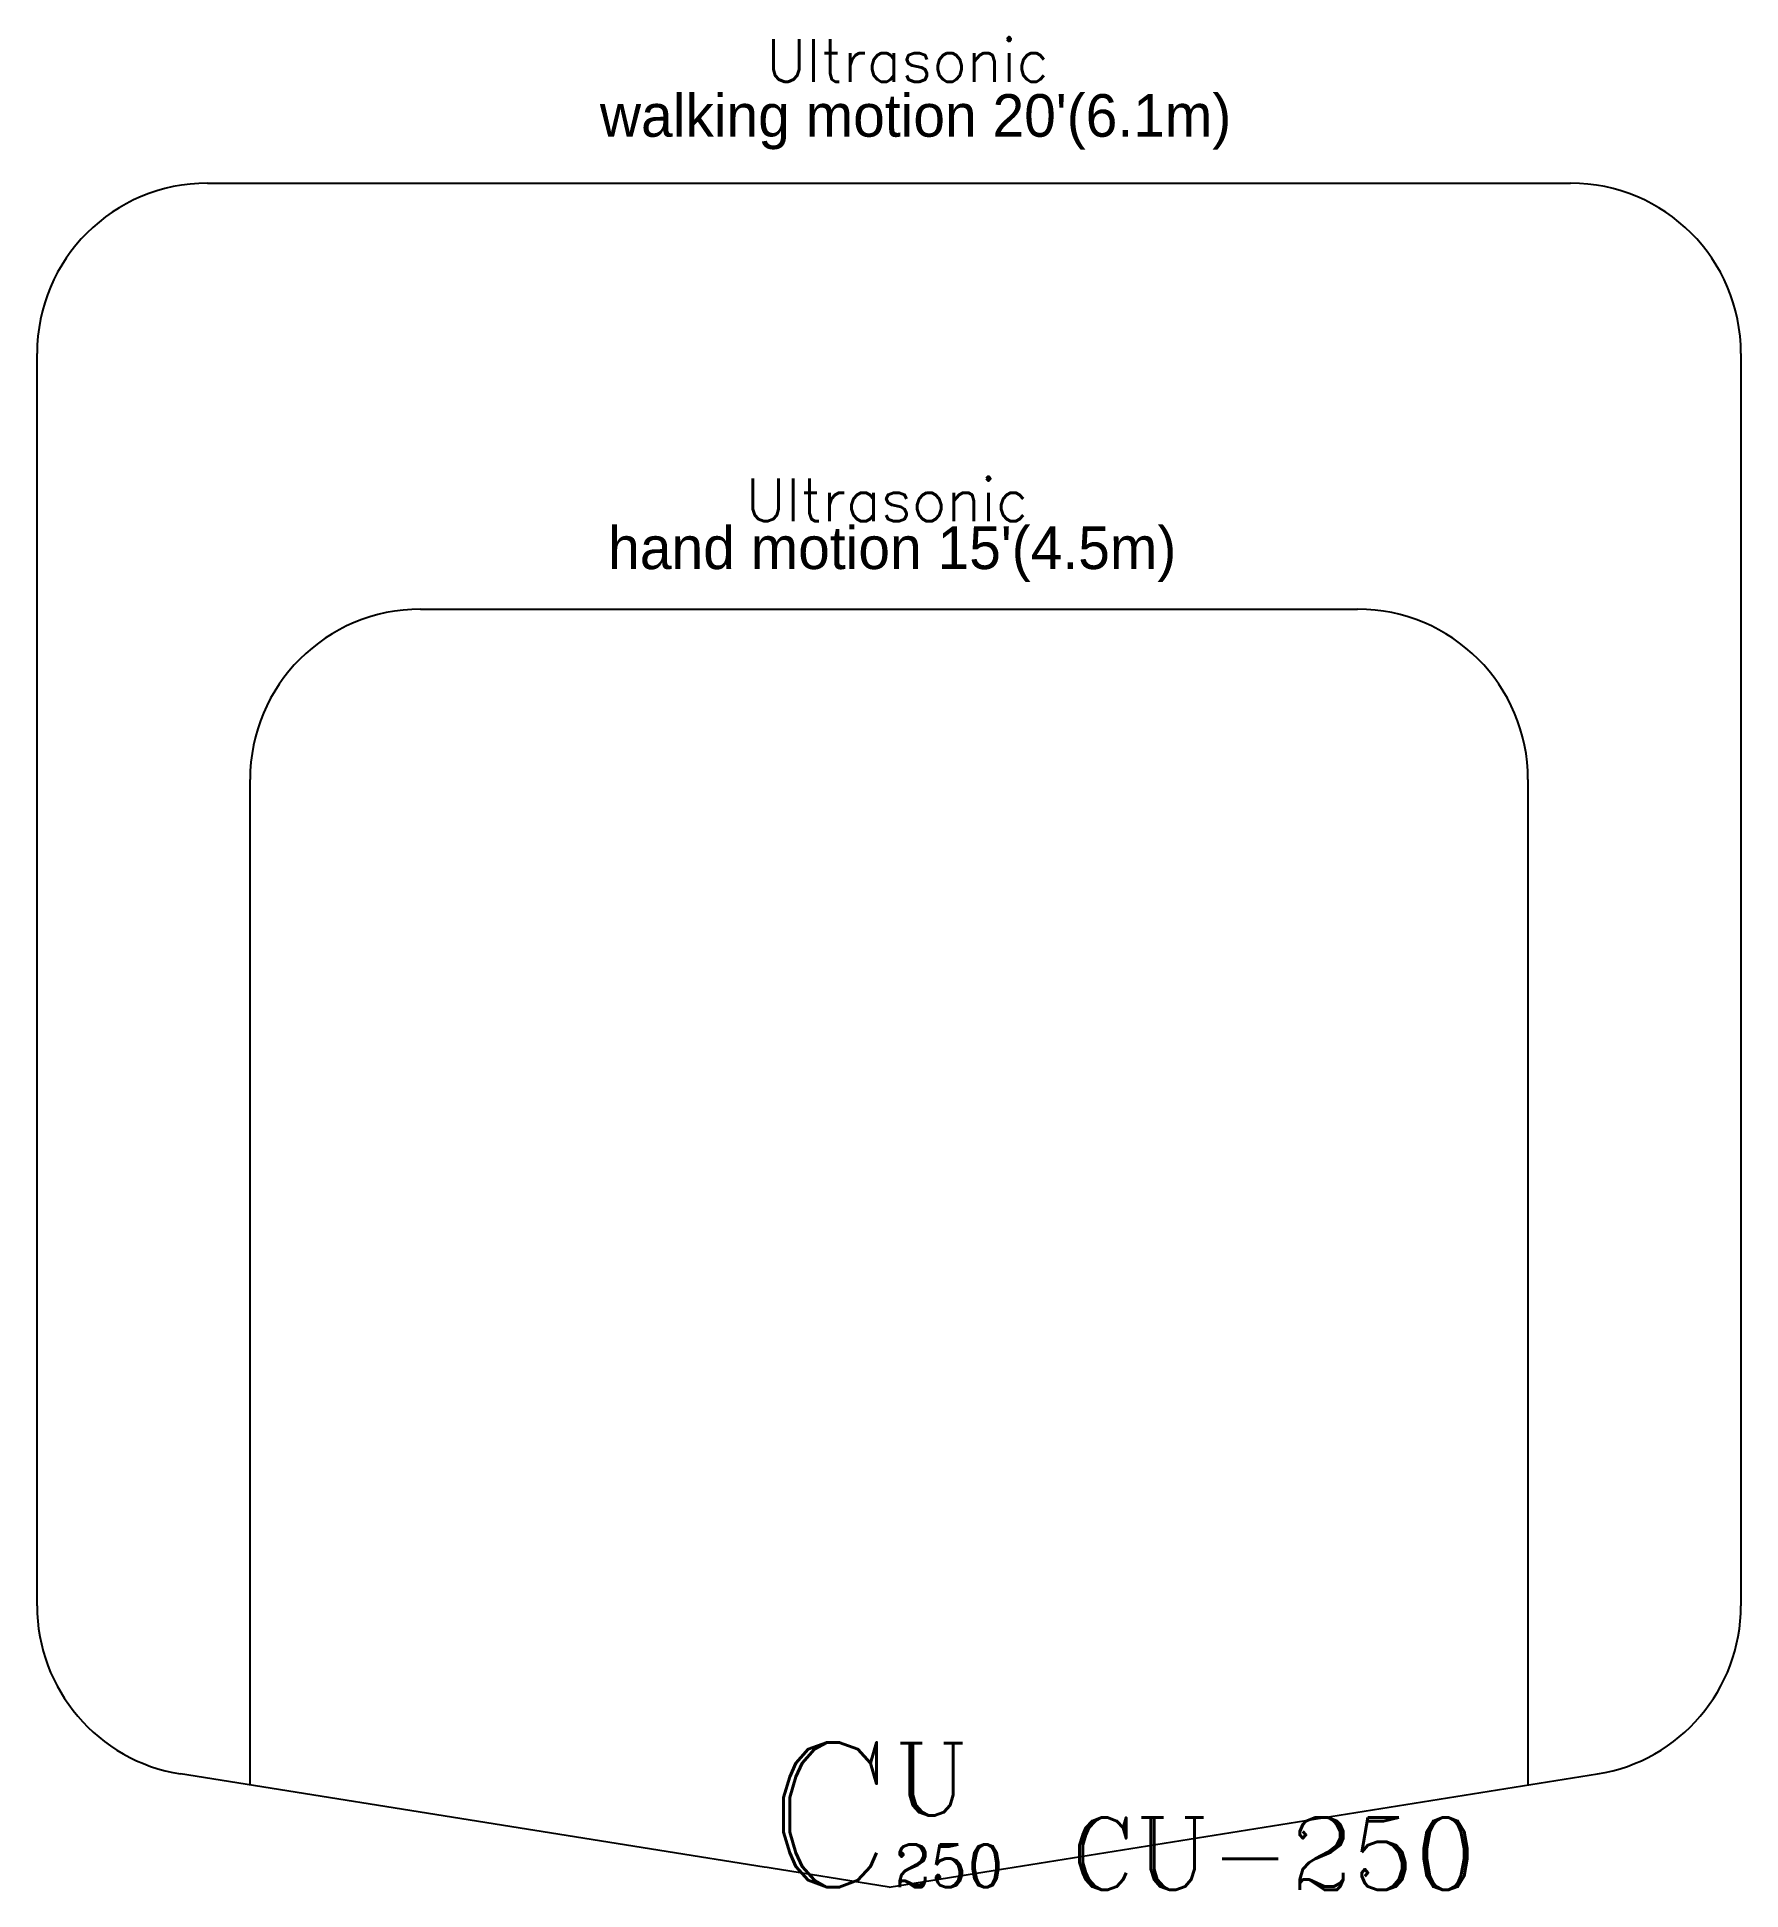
# Model space of a CAD drawing. Header units: inches. Extents: x -121 to 119, y 0 to 261.
import ezdxf
from ezdxf.enums import TextEntityAlignment as Align

# ---------------------------------------------------------------- set-up
doc = ezdxf.new("R2010")
doc.units = ezdxf.units.IN
doc.header["$LTSCALE"] = 48
doc.header["$MEASUREMENT"] = 0
doc.styles.add('FSL12-1', font='complex.shx')
doc.styles.add('ROMANS', font='ROMANS')
doc.styles.add('WS8th', font='complex.shx', dxfattribs={"height": 0.1875})

msp = doc.modelspace()

# ---------------------------------------------------------------- linework, layer by layer
for p, q in [((-97.16, 240), (94.84, 240)), ((-121.16, 39.65), (-121.16, 216)), ((118.84, 216), (118.84, 39.65)), ((-67.16, 180), (64.84, 180)), ((-91.16, 14.39), (-91.16, 156)), ((88.84, 156), (88.84, 14.39))]:
    msp.add_line(p, q)
for centre, start, end in [((-97.16, 216), 90, 180), ((94.84, 216), 0, 90), ((-67.16, 156), 90, 180), ((64.84, 156), 0, 90), ((-97.16, 39.65), 180, 260.916), ((94.84, 39.65), 279.084, 0)]:
    msp.add_arc(centre, 24, start, end)

# ---------------------------------------------------------------- texts
at = {"style": 'ROMANS'}
for p in [(1.47, 257.29), (-1.42, 195.39)]:
    msp.add_text('Ultrasonic', height=6, rotation=360, dxfattribs=at).set_placement(p, align=Align.MIDDLE_CENTER)
at = {"char_height": 6, "attachment_point": 5}
for s, insert, width in [(" walking motion 20'(6.1m)", (1.47, 248.63), 138.1058), (" hand motion 15'(4.5m)", (-1.82, 187.74), 113.4)]:
    msp.add_mtext(s, dxfattribs=dict(at, insert=insert, width=width))
at = {"style": 'WS8th'}
msp.add_attdef('CU-250', (24.38, -0.39), ' ', height=10.19, dxfattribs=at)

# ---------------------------------------------------------------- wipeouts: each hides what was drawn before it
msp.add_wipeout([(-18.65, 0), (15.24, 0), (15.24, 20.77), (-18.65, 20.77)])

# ---------------------------------------------------------------- next in the draw order: linework, layer by layer
for q in [(-100.95, 15.96), (98.63, 15.96)]:
    msp.add_line((-1.16, 0), q)

# ---------------------------------------------------------------- next in the draw order: texts
at = {"linetype": 'Continuous', "insert": (-18.65, 20.4), "char_height": 20.4, "width": 1.13686837721616e-13, "attachment_point": 1, "style": 'FSL12-1'}
msp.add_mtext('C', dxfattribs=at)
at = {"linetype": 'Continuous', "attachment_point": 1, "style": 'FSL12-1'}
for s, insert, char_height in [('U', (-0.42, 20.28), 10.2), ('250', (-0.42, 6.02), 6)]:
    msp.add_mtext(s, dxfattribs=dict(at, insert=insert, char_height=char_height))

doc.saveas('drawing.dxf')
